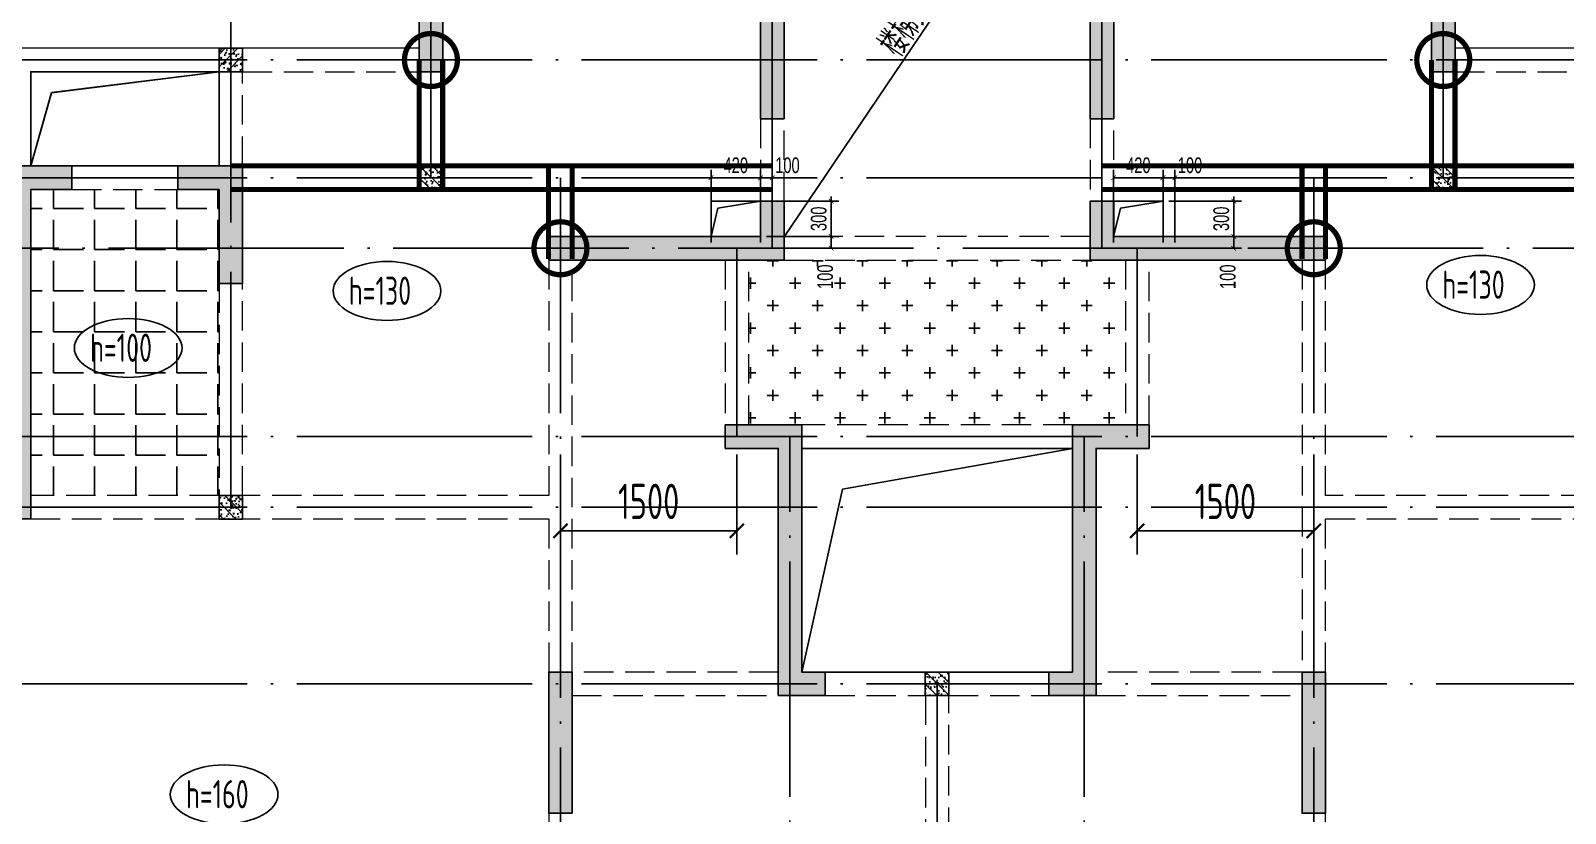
# Model space of a CAD drawing. Extents: x -668857 to 185752, y -270966 to 286822.
# Drawn here: x -175291 to -162254, y 129991 to 136640 of the extents above; entities that cross this region are included whole.
import ezdxf

# ---------------------------------------------------------------- set-up
doc = ezdxf.new("R2010")
doc.units = 0
doc.header["$LTSCALE"] = 1000
doc.linetypes.add('DASH', pattern=[0.35, 0.25, -0.1])
doc.linetypes.add('DOTE', pattern=[2.42, 2, -0.2, 0.02, -0.2])
doc.layers.get('0').update_dxf_attribs({"linetype": 'CONTINUOUS'})
doc.layers.get('DEFPOINTS').update_dxf_attribs({"linetype": 'CONTINUOUS'})
doc.layers.add('+公共字体', color=7, linetype='CONTINUOUS', lineweight=20)
for name, color, linetype in [('A-DOTE', 10, 'DOTE'), ('ROOF', 183, 'CONTINUOUS'), ('S-B板填充', 251, 'CONTINUOUS'), ('S-B板标注', 3, 'CONTINUOUS'), ('S-B板配筋号', 7, 'CONTINUOUS'), ('S-C承台编号', 6, 'CONTINUOUS'), ('S-D洞口', 4, 'CONTINUOUS'), ('S-D洞口标注', 3, 'CONTINUOUS'), ('S-L主梁线', 4, 'DASH'), ('S-Q墙填充', 252, 'CONTINUOUS'), ('S-Q墙实线', 6, 'CONTINUOUS'), ('S-Q墙标注', 3, 'CONTINUOUS'), ('S-板正筋', 2, 'CONTINUOUS'), ('S-构造柱', 212, 'CONTINUOUS')]:
    doc.layers.add(name, color=color, linetype=linetype)
doc.layers.add('配箍校核', color=34, linetype='CONTINUOUS', plot=False)
doc.styles.add('TSSD_REIN', font='tssdeng.shx', dxfattribs={"width": 0.7, "height": 300, "bigfont": 'tssdchn.shx'})
doc.styles.add('结构文字', font='zstxt.shx', dxfattribs={"width": 0.7, "bigfont": 'zshz.shx'})
doc.dimstyles.new('STRUCK', dxfattribs={"dimtxt": 400, "dimasz": 121, "dimexe": 200, "dimexo": 150, "dimgap": 115, "dimtad": 1, "dimdec": 0, "dimdsep": 46, "dimtxsty": '结构文字', "dimblk": 'ARCHTICK', "dimcen": 400, "dimclrd": 3, "dimclre": 3, "dimclrt": 7, "dimadec": 0, "dimazin": 0, "dimtfac": 1, "dimtdec": 0, "dimtix": 1, "dimtmove": 2, "dimatfit": 3, "dimldrblk": '_DIMX', "dimfxl": 1, "dimtolj": 1, "dimtzin": 0, "dimarcsym": 0})
doc.dimstyles.new('STRUCK30', dxfattribs={"dimscale": 0.33333, "dimtxt": 400, "dimasz": 121, "dimexe": 200, "dimexo": 150, "dimgap": 115, "dimtad": 1, "dimdec": 0, "dimdsep": 46, "dimtxsty": '结构文字', "dimblk": 'ARCHTICK', "dimcen": 400, "dimclrd": 3, "dimclre": 3, "dimclrt": 7, "dimadec": 0, "dimazin": 0, "dimtfac": 1, "dimtdec": 0, "dimtix": 1, "dimtmove": 2, "dimatfit": 3, "dimldrblk": '_DIMX', "dimfxl": 1, "dimtolj": 1, "dimtzin": 0, "dimarcsym": 0})

# ---------------------------------------------------------------- blocks, each defined once
blk = doc.blocks.new('20210726.16350016')
at = {"layer": 'A-DOTE'}
for p, q in [((36100, 10900), (36100, 21100)), ((37800, 13700), (37800, 21100)), ((40700, 13100.3), (40700, 21100)), ((43500, 13100.3), (43500, 21100)), ((46400, 13700), (46400, 21100)), ((55600, 14700), (3600, 14700)), ((55600, 13700), (3600, 13700)), ((38900.2, 13700), (38900, 3600)), ((45299.8, 13700), (45300, 3600)), ((3600, 13100.3), (55600, 13100.3)), ((40400, 11500), (40400, 13100)), ((43800, 11500), (43800, 13100)), ((55600, 11500), (3600, 11500)), ((40850, 3600), (40850, 11500)), ((43350, 3600), (43350, 11500)), ((55600, 10900), (3600, 10900)), ((55600, 9400), (3600, 9400)), ((42100, 9400), (42100, 3600))]:
    blk.add_line(p, q, dxfattribs=at)
blk = doc.blocks.new('_ArchTick')
at = {"color": 0, "linetype": 'ByBlock', "const_width": 0.15}
blk.add_lwpolyline([(-0.5, -0.5), (0.5, 0.5)], dxfattribs=at)
blk = doc.blocks.new('*D2879')
at = {"layer": 'DEFPOINTS', "color": 0, "transparency": 16777216}
for p in [(-165671, 135192), (-165071, 135192), (-165671, 134892)]:
    blk.add_point(p, dxfattribs=at)
at = {"layer": 'S-D洞口标注', "color": 3, "lineweight": -2, "transparency": 16777216}
for p, q in [((-165071, 135192), (-165071, 135232)), ((-165621, 135192), (-165004, 135192)), ((-165071, 134892), (-165071, 135192)), ((-165621, 134892), (-165004, 134892)), ((-165071, 134892), (-165071, 134851))]:
    blk.add_line(p, q, dxfattribs=at)
at = {"layer": 'S-D洞口标注', "color": 3, "lineweight": -2, "transparency": 16777216, "xscale": 40.33293, "yscale": 40.33293, "zscale": 40.33293}
for p, rotation in [((-165071, 135192), 270), ((-165071, 134892), 90)]:
    blk.add_blockref('_ArchTick', p, dxfattribs=dict(at, rotation=rotation))
at = {"layer": 'S-D洞口标注', "color": 7, "transparency": 16777216, "insert": (-165176, 135042), "char_height": 133.3, "attachment_point": 5, "rotation": 90, "style": '结构文字'}
blk.add_mtext('\\A1;300', dxfattribs=at)
blk = doc.blocks.new('_DIMX')
blk.add_line((-150, 0), (150, 0))
at = {"const_width": 50}
blk.add_lwpolyline([(-70, -70), (70, 70)], dxfattribs=at)
blk = doc.blocks.new('*D2880')
at = {"layer": 'DEFPOINTS', "color": 0, "transparency": 16777216}
for p in [(-165671, 135391), (-166091, 134791), (-165671, 134792)]:
    blk.add_point(p, dxfattribs=at)
at = {"layer": 'S-D洞口标注', "color": 3, "lineweight": -2, "transparency": 16777216}
for p, q in [((-166091, 134841), (-166091, 135458)), ((-165671, 134842), (-165671, 135458)), ((-166091, 135391), (-165671, 135391))]:
    blk.add_line(p, q, dxfattribs=at)
at = {"layer": 'S-D洞口标注', "color": 3, "lineweight": -2, "transparency": 16777216, "xscale": 40.33293, "yscale": 40.33293, "zscale": 40.33293, "rotation": 180}
blk.add_blockref('_ArchTick', (-166091, 135391), dxfattribs=at)
at = {"layer": 'S-D洞口标注', "color": 3, "lineweight": -2, "transparency": 16777216, "xscale": 40.33293, "yscale": 40.33293, "zscale": 40.33293}
blk.add_blockref('_ArchTick', (-165671, 135391), dxfattribs=at)
at = {"layer": 'S-D洞口标注', "color": 7, "transparency": 16777216, "insert": (-165881, 135496), "char_height": 133.3, "attachment_point": 5, "style": '结构文字'}
blk.add_mtext('\\A1;420', dxfattribs=at)
blk = doc.blocks.new('*D2881')
at = {"layer": 'DEFPOINTS', "color": 0, "transparency": 16777216}
for p in [(-165571, 135391), (-165671, 134792), (-165571, 134792)]:
    blk.add_point(p, dxfattribs=at)
at = {"layer": 'S-D洞口标注', "color": 3, "lineweight": -2, "transparency": 16777216}
for p, q in [((-165671, 134842), (-165671, 135458)), ((-165571, 134842), (-165571, 135458)), ((-165671, 135391), (-165571, 135391))]:
    blk.add_line(p, q, dxfattribs=at)
at = {"layer": 'S-D洞口标注', "color": 3, "lineweight": -2, "transparency": 16777216, "xscale": 40.33293, "yscale": 40.33293, "zscale": 40.33293, "rotation": 180}
blk.add_blockref('_ArchTick', (-165671, 135391), dxfattribs=at)
at = {"layer": 'S-D洞口标注', "color": 3, "lineweight": -2, "transparency": 16777216, "xscale": 40.33293, "yscale": 40.33293, "zscale": 40.33293}
blk.add_blockref('_ArchTick', (-165571, 135391), dxfattribs=at)
at = {"layer": 'S-D洞口标注', "color": 7, "transparency": 16777216, "insert": (-165442, 135496), "char_height": 133.3, "attachment_point": 5, "style": '结构文字'}
blk.add_mtext('\\A1;100', dxfattribs=at)
blk = doc.blocks.new('*D2882')
at = {"layer": 'DEFPOINTS', "color": 0, "transparency": 16777216}
for p in [(-165671, 134892), (-165071, 134892), (-165671, 134792)]:
    blk.add_point(p, dxfattribs=at)
at = {"layer": 'S-D洞口标注', "color": 3, "lineweight": -2, "transparency": 16777216}
for p, q in [((-165621, 134892), (-165004, 134892)), ((-165071, 134792), (-165071, 134892)), ((-165621, 134792), (-165004, 134792))]:
    blk.add_line(p, q, dxfattribs=at)
at = {"layer": 'S-D洞口标注', "color": 3, "lineweight": -2, "transparency": 16777216, "xscale": 40.33293, "yscale": 40.33293, "zscale": 40.33293}
for p, rotation in [((-165071, 134892), 90), ((-165071, 134792), 270)]:
    blk.add_blockref('_ArchTick', p, dxfattribs=dict(at, rotation=rotation))
at = {"layer": 'S-D洞口标注', "color": 7, "transparency": 16777216, "insert": (-165121, 134550), "char_height": 133.3, "attachment_point": 5, "rotation": 90, "style": '结构文字'}
blk.add_mtext('\\A1;100', dxfattribs=at)
blk = doc.blocks.new('*D2883')
at = {"layer": 'DEFPOINTS', "color": 0, "transparency": 16777216}
for p in [(-169091, 135192), (-168491, 135192), (-169091, 134892)]:
    blk.add_point(p, dxfattribs=at)
at = {"layer": 'S-D洞口标注', "color": 3, "lineweight": -2, "transparency": 16777216}
for p, q in [((-168491, 135192), (-168491, 135232)), ((-169041, 135192), (-168424, 135192)), ((-168491, 134892), (-168491, 135192)), ((-169041, 134892), (-168424, 134892)), ((-168491, 134892), (-168491, 134851))]:
    blk.add_line(p, q, dxfattribs=at)
at = {"layer": 'S-D洞口标注', "color": 3, "lineweight": -2, "transparency": 16777216, "xscale": 40.33293, "yscale": 40.33293, "zscale": 40.33293}
for p, rotation in [((-168491, 135192), 270), ((-168491, 134892), 90)]:
    blk.add_blockref('_ArchTick', p, dxfattribs=dict(at, rotation=rotation))
at = {"layer": 'S-D洞口标注', "color": 7, "transparency": 16777216, "insert": (-168596, 135042), "char_height": 133.3, "attachment_point": 5, "rotation": 90, "style": '结构文字'}
blk.add_mtext('\\A1;300', dxfattribs=at)
blk = doc.blocks.new('*D2884')
at = {"layer": 'DEFPOINTS', "color": 0, "transparency": 16777216}
for p in [(-169091, 135391), (-169511, 134791), (-169091, 134792)]:
    blk.add_point(p, dxfattribs=at)
at = {"layer": 'S-D洞口标注', "color": 3, "lineweight": -2, "transparency": 16777216}
for p, q in [((-169511, 134841), (-169511, 135458)), ((-169091, 134842), (-169091, 135458)), ((-169511, 135391), (-169091, 135391))]:
    blk.add_line(p, q, dxfattribs=at)
at = {"layer": 'S-D洞口标注', "color": 3, "lineweight": -2, "transparency": 16777216, "xscale": 40.33293, "yscale": 40.33293, "zscale": 40.33293, "rotation": 180}
blk.add_blockref('_ArchTick', (-169511, 135391), dxfattribs=at)
at = {"layer": 'S-D洞口标注', "color": 3, "lineweight": -2, "transparency": 16777216, "xscale": 40.33293, "yscale": 40.33293, "zscale": 40.33293}
blk.add_blockref('_ArchTick', (-169091, 135391), dxfattribs=at)
at = {"layer": 'S-D洞口标注', "color": 7, "transparency": 16777216, "insert": (-169301, 135496), "char_height": 133.3, "attachment_point": 5, "style": '结构文字'}
blk.add_mtext('\\A1;420', dxfattribs=at)
blk = doc.blocks.new('*D2885')
at = {"layer": 'DEFPOINTS', "color": 0, "transparency": 16777216}
for p in [(-168991, 135391), (-169091, 134792), (-168991, 134792)]:
    blk.add_point(p, dxfattribs=at)
at = {"layer": 'S-D洞口标注', "color": 3, "lineweight": -2, "transparency": 16777216}
for p, q in [((-169091, 134842), (-169091, 135458)), ((-168991, 134842), (-168991, 135458)), ((-169091, 135391), (-168991, 135391))]:
    blk.add_line(p, q, dxfattribs=at)
at = {"layer": 'S-D洞口标注', "color": 3, "lineweight": -2, "transparency": 16777216, "xscale": 40.33293, "yscale": 40.33293, "zscale": 40.33293, "rotation": 180}
blk.add_blockref('_ArchTick', (-169091, 135391), dxfattribs=at)
at = {"layer": 'S-D洞口标注', "color": 3, "lineweight": -2, "transparency": 16777216, "xscale": 40.33293, "yscale": 40.33293, "zscale": 40.33293}
blk.add_blockref('_ArchTick', (-168991, 135391), dxfattribs=at)
at = {"layer": 'S-D洞口标注', "color": 7, "transparency": 16777216, "insert": (-168862, 135496), "char_height": 133.3, "attachment_point": 5, "style": '结构文字'}
blk.add_mtext('\\A1;100', dxfattribs=at)
blk = doc.blocks.new('*D2886')
at = {"layer": 'DEFPOINTS', "color": 0, "transparency": 16777216}
for p in [(-169091, 134892), (-168491, 134892), (-169091, 134792)]:
    blk.add_point(p, dxfattribs=at)
at = {"layer": 'S-D洞口标注', "color": 3, "lineweight": -2, "transparency": 16777216}
for p, q in [((-169041, 134892), (-168424, 134892)), ((-168491, 134792), (-168491, 134892)), ((-169041, 134792), (-168424, 134792))]:
    blk.add_line(p, q, dxfattribs=at)
at = {"layer": 'S-D洞口标注', "color": 3, "lineweight": -2, "transparency": 16777216, "xscale": 40.33293, "yscale": 40.33293, "zscale": 40.33293}
for p, rotation in [((-168491, 134892), 90), ((-168491, 134792), 270)]:
    blk.add_blockref('_ArchTick', p, dxfattribs=dict(at, rotation=rotation))
at = {"layer": 'S-D洞口标注', "color": 7, "transparency": 16777216, "insert": (-168541, 134550), "char_height": 133.3, "attachment_point": 5, "rotation": 90, "style": '结构文字'}
blk.add_mtext('\\A1;100', dxfattribs=at)
blk = doc.blocks.new('20210803.22403995')
at = {"layer": '+公共字体', "color": 2, "const_width": 45}
for points in [[(-831038, -168387, 1), (-831038, -167937, 1), (-831038, -168387, -1)], [(-822438, -168387, 1), (-822438, -167937, 1), (-822438, -168387, -1)], [(-829938, -169986, 1), (-829938, -169536, 1), (-829938, -169986, -1)], [(-823538, -169986, 1), (-823538, -169536, 1), (-823538, -169986, -1)]]:
    blk.add_lwpolyline(points, format="xyb", dxfattribs=at)
blk = doc.blocks.new('20210807.15313138')
at = {"layer": 'S-Q墙填充'}
h = blk.add_hatch(color=252, dxfattribs=at)
h.dxf.hatch_style = 1
h.paths.add_polyline_path([(97216, 67840), (97216, 68190), (97016, 68190), (97016, 67940), (96216, 67940), (96216, 67740), (97016, 67740), (97016, 66540), (97216, 66540)])
h = blk.add_hatch(color=252, dxfattribs=at)
h.dxf.hatch_style = 1
h.paths.add_polyline_path([(99816, 67840), (99816, 66540), (100016, 66540), (100016, 67740), (100815, 67740), (100815, 67940), (100016, 67940), (100016, 68190), (99816, 68190)])
h = blk.add_hatch(color=252, dxfattribs=at)
h.dxf.hatch_style = 1
h.paths.add_polyline_path([(94316, 67740), (94716, 67740), (94716, 67940), (94116, 67940), (94116, 66940), (94316, 66940)])
h = blk.add_hatch(color=252, dxfattribs=at)
h.dxf.hatch_style = 1
h.paths.add_polyline_path([(102916, 67940), (102316, 67940), (102316, 67740), (102716, 67740), (102716, 66940), (102916, 66940)])
h = blk.add_hatch(color=252, dxfattribs=at)
h.dxf.hatch_style = 1
h.paths.add_polyline_path([(90816, 63140), (90816, 65940), (91166, 65940), (91166, 66140), (90616, 66140), (90616, 63140)])
h = blk.add_hatch(color=252, dxfattribs=at)
h.dxf.hatch_style = 1
h.paths.add_polyline_path([(92066, 65940), (92416, 65940), (92416, 65140), (92616, 65140), (92616, 66140), (92066, 66140)])
h = blk.add_hatch(color=252, dxfattribs=at)
h.dxf.hatch_style = 1
h.paths.add_polyline_path([(95216, 65340), (96816, 65340), (97216, 65340), (97216, 65840), (97016, 65840), (97016, 65540), (96816, 65540), (95216, 65540)])
h = blk.add_hatch(color=252, dxfattribs=at)
h.dxf.hatch_style = 1
h.paths.add_polyline_path([(100016, 65540), (100016, 65840), (99816, 65840), (99816, 65340), (100216, 65340), (101816, 65340), (101816, 65540), (100216, 65540)])
h = blk.add_hatch(color=252, dxfattribs=at)
h.dxf.hatch_style = 1
h.paths.add_polyline_path([(97166, 61640), (97566, 61640), (97566, 61840), (97366, 61840), (97366, 63240), (97366, 63940), (96716, 63940), (96716, 63740), (97166, 63740), (97166, 63240)])
h = blk.add_hatch(color=252, dxfattribs=at)
h.dxf.hatch_style = 1
h.paths.add_polyline_path([(99666, 61840), (99466, 61840), (99466, 61640), (99866, 61640), (99866, 63240), (99866, 63740), (100316, 63740), (100316, 63940), (99666, 63940), (99666, 63240)])
h = blk.add_hatch(color=252, dxfattribs=at)
h.dxf.hatch_style = 1
h.paths.add_polyline_path([(95416, 60640), (95416, 61840), (95216, 61840), (95216, 60640)])
h = blk.add_hatch(color=252, dxfattribs=at)
h.dxf.hatch_style = 1
h.paths.add_polyline_path([(101816, 60640), (101816, 61840), (101616, 61840), (101616, 60640)])
at = {"layer": 'S-D洞口', "color": 5}
for points in [[(90816, 66140), (92416, 66140), (92416, 66940), (90816, 66940), (90816, 66140), (90993, 66762), (92416, 66940)], [(97366, 61840), (99666, 61840), (99666, 63740), (97366, 63740), (97366, 61840), (97712, 63393), (99666, 63740)]]:
    blk.add_lwpolyline(points, dxfattribs=at)
at = {"layer": 'S-L主梁线', "linetype": 'ByBlock', "lineweight": 18}
for p, q in [((92516, 67140), (90716, 67140)), ((94116, 67140), (92516, 67140)), ((104516, 67140), (102916, 67140)), ((90816, 66940), (92416, 66940)), ((90816, 66140), (90816, 66940)), ((92416, 66940), (92416, 66140)), ((92066, 66140), (91166, 66140)), ((97366, 63740), (99666, 63740)), ((98516, 61840), (97566, 61840)), ((99466, 61840), (98516, 61840))]:
    blk.add_line(p, q, dxfattribs=at)
at = {"layer": 'S-L主梁线', "linetype": 'DASH', "lineweight": 18}
for p, q in [((92616, 66940), (94116, 66940)), ((92616, 66140), (92616, 66940)), ((102916, 66940), (104416, 66940)), ((97016, 66540), (97016, 65840)), ((97216, 65840), (97216, 66540)), ((99816, 66540), (99816, 65840)), ((100016, 65840), (100016, 66540)), ((91166, 65940), (92066, 65940)), ((99816, 65540), (97216, 65540)), ((95216, 65340), (95216, 63340)), ((95416, 63240), (95416, 65340)), ((96716, 65340), (96716, 63940)), ((96916, 63940), (96916, 65340)), ((97216, 65340), (99816, 65340)), ((100116, 65340), (100116, 63940)), ((100316, 63940), (100316, 65340)), ((101616, 65340), (101616, 63240)), ((101816, 63340), (101816, 65340)), ((92416, 65140), (92416, 63340)), ((92616, 63340), (92616, 65140)), ((99666, 63940), (97366, 63940)), ((92416, 63340), (90816, 63340)), ((95216, 63340), (92616, 63340)), ((95416, 61840), (95416, 63240)), ((101616, 63240), (101616, 61840)), ((104416, 63340), (101816, 63340)), ((90816, 63140), (92516, 63140)), ((92516, 63140), (95216, 63140)), ((95216, 63140), (95216, 61840)), ((101816, 63140), (104516, 63140)), ((101816, 61840), (101816, 63140)), ((97166, 61840), (95416, 61840)), ((101616, 61840), (99866, 61840)), ((95416, 61640), (97166, 61640)), ((97566, 61640), (98416, 61640)), ((98416, 61640), (98416, 57640)), ((98616, 57640), (98616, 61640)), ((98616, 61640), (99466, 61640)), ((99866, 61640), (101616, 61640)), ((95216, 60640), (95216, 59090)), ((101816, 59090), (101816, 60640))]:
    blk.add_line(p, q, dxfattribs=at)
at = {"layer": 'S-Q墙实线'}
blk.add_lwpolyline([(97216, 67840), (97216, 68190), (97016, 68190), (97016, 67940), (96216, 67940), (96216, 67740), (97016, 67740), (97016, 66540), (97216, 66540), (97216, 67840)], dxfattribs=at)
for points in [[(99816, 67840), (99816, 66540), (100016, 66540), (100016, 67740), (100815, 67740), (100815, 67940), (100016, 67940), (100016, 68190), (99816, 68190)], [(94316, 67740), (94716, 67740), (94716, 67940), (94116, 67940), (94116, 66940), (94316, 66940)], [(102916, 67940), (102316, 67940), (102316, 67740), (102716, 67740), (102716, 66940), (102916, 66940)], [(90816, 63140), (90816, 65940), (91166, 65940), (91166, 66140), (90616, 66140), (90616, 63140)], [(92066, 65940), (92416, 65940), (92416, 65140), (92616, 65140), (92616, 66140), (92066, 66140)], [(95216, 65340), (96816, 65340), (97216, 65340), (97216, 65840), (97016, 65840), (97016, 65540), (96816, 65540), (95216, 65540)], [(100016, 65540), (100016, 65840), (99816, 65840), (99816, 65340), (100216, 65340), (101816, 65340), (101816, 65540), (100216, 65540)], [(97166, 61640), (97566, 61640), (97566, 61840), (97366, 61840), (97366, 63240), (97366, 63940), (96716, 63940), (96716, 63740), (97166, 63740), (97166, 63240)], [(99666, 61840), (99466, 61840), (99466, 61640), (99866, 61640), (99866, 63240), (99866, 63740), (100316, 63740), (100316, 63940), (99666, 63940), (99666, 63240)], [(95416, 60640), (95416, 61840), (95216, 61840), (95216, 60640)], [(101816, 60640), (101816, 61840), (101616, 61840), (101616, 60640)]]:
    blk.add_lwpolyline(points, close=True, dxfattribs=at)
blk = doc.blocks.new('20210730.02141516')
at = {"layer": 'S-构造柱'}
h = blk.add_hatch(dxfattribs=at)
h.set_pattern_fill('ARMORED', color=256, scale=15, angle=-90, style=0)
h.set_pattern_definition([(320, (-154189.41, 3278673.45), (-9.4128202, -107.5890274), [11.25, -123.75]), (265, (-154189.41, 3278673.45), (112.82882, 20.8127), [9, -99]), (10.4514, (-154190.19, 3278664.49), (103.4159313, -86.7764073), [9.5610285, -105.1713168]), (316.1842, (-154159.41, 3278673.45), (-24.827852, -160.0861573), [16.875, -185.625]), (6.6356, (-154161.48, 3278660.11), (146.117681, -140.199406), [14.341543, -157.75695]), (261.1842, (-154159.41, 3278673.45), (146.11779, -140.199292), [13.5, -148.5]), (291, (-154166.91, 3278658.45), (-60.3928336, -89.5360578), [11.25, -123.75]), (236, (-154166.91, 3278658.45), (108.7725068, -36.4972998), [9, -99]), (341.4514, (-154171.94, 3278650.99), (48.3795745, -126.0333943), [9.5610285, -105.1713168]), (307.5, (-154189.41, 3278673.454), (49.93407807, -1.8239783), [0, -97.8, 0, -100.5, 0, -99.375]), (277.5, (-154189.41, 3278673.454), (59.1617568, -39.4604306), [0, -57.3, 0, -95.55, 0, -37.875]), (237.5, (-154189.41, 3278706.904), (-3.38323076, -80.07336543), [0, -37.5, 0, -117, 0, -155.25]), (227.5, (-154189.41, 3278721.904), (15.0157473, -87.4779254), [0, -48.75, 0, -77.7, 0, -110.25]), (315, (-154189.41, 3278673.454), (53.0330086, 53.0330086), [])])
h.paths.add_polyline_path([(200, 200), (200, 0), (0, 0), (0, 200)])
blk.add_lwpolyline([(200, 200), (200, 0), (0, 0), (0, 200)], close=True, dxfattribs=at)
blk = doc.blocks.new('20210809.18285270')
at = {"layer": 'ROOF', "xscale": -1, "rotation": 4.61764226855621e-08}
blk.add_blockref('20210730.02141516', (31700, 10100), dxfattribs=at)
at = {"layer": 'ROOF', "rotation": 359.9999999538236}
for p in [(33200, 9100), (41800, 9100), (37500, 4800)]:
    blk.add_blockref('20210730.02141516', p, dxfattribs=at)
at = {"layer": 'ROOF'}
blk.add_blockref('20210730.02141516', (31500, 6300), dxfattribs=at)
blk = doc.blocks.new('*D2834')
at = {"layer": 'DEFPOINTS', "color": 0, "transparency": 16777216}
for p in [(-170790, 133191), (-169291, 133191), (-169291, 132391)]:
    blk.add_point(p, dxfattribs=at)
at = {"layer": 'S-Q墙标注', "color": 3, "lineweight": -2, "transparency": 16777216}
for p, q in [((-170790, 133041), (-170790, 132191)), ((-169291, 133041), (-169291, 132191)), ((-170790, 132391), (-169291, 132391))]:
    blk.add_line(p, q, dxfattribs=at)
at = {"layer": 'S-Q墙标注', "color": 3, "lineweight": -2, "transparency": 16777216, "xscale": 121, "yscale": 121, "zscale": 121, "rotation": 180}
blk.add_blockref('_ArchTick', (-170790, 132391), dxfattribs=at)
at = {"layer": 'S-Q墙标注', "color": 3, "lineweight": -2, "transparency": 16777216, "xscale": 121, "yscale": 121, "zscale": 121}
blk.add_blockref('_ArchTick', (-169291, 132391), dxfattribs=at)
at = {"layer": 'S-Q墙标注', "color": 7, "transparency": 16777216, "insert": (-170041, 132641), "char_height": 300, "attachment_point": 5, "style": 'TSSD_REIN'}
blk.add_mtext('\\A1;1500', dxfattribs=at)
blk = doc.blocks.new('*D2835')
at = {"layer": 'DEFPOINTS', "color": 0, "transparency": 16777216}
for p in [(-165891, 133191), (-164391, 133191), (-164391, 132391)]:
    blk.add_point(p, dxfattribs=at)
at = {"layer": 'S-Q墙标注', "color": 3, "lineweight": -2, "transparency": 16777216}
for p, q in [((-165891, 133041), (-165891, 132191)), ((-164391, 133041), (-164391, 132191)), ((-165891, 132391), (-164391, 132391))]:
    blk.add_line(p, q, dxfattribs=at)
at = {"layer": 'S-Q墙标注', "color": 3, "lineweight": -2, "transparency": 16777216, "xscale": 121, "yscale": 121, "zscale": 121, "rotation": 180}
blk.add_blockref('_ArchTick', (-165891, 132391), dxfattribs=at)
at = {"layer": 'S-Q墙标注', "color": 3, "lineweight": -2, "transparency": 16777216, "xscale": 121, "yscale": 121, "zscale": 121}
blk.add_blockref('_ArchTick', (-164391, 132391), dxfattribs=at)
at = {"layer": 'S-Q墙标注', "color": 7, "transparency": 16777216, "insert": (-165141, 132641), "char_height": 300, "attachment_point": 5, "style": 'TSSD_REIN'}
blk.add_mtext('\\A1;1500', dxfattribs=at)

msp = doc.modelspace()

# ---------------------------------------------------------------- hatches: boundary and pattern name
at = {"layer": 'S-B板填充'}
h = msp.add_hatch(dxfattribs=at)
h.set_pattern_fill('ANGLE', color=252, scale=50, style=0)
h.set_pattern_definition([(0, (-77656.72, -12952.44), (0, 349.25), [254, -95.25]), (90, (-77656.72, -12952.44), (-349.25, 2e-14), [254, -95.25])])
h.paths.add_polyline_path([(-175290.67, 135291.43), (-173690.65, 135291.43), (-173690.65, 132691.43), (-175290.67, 132691.43)])
h = msp.add_hatch(dxfattribs=at)
h.set_pattern_fill('CROSS', color=252, scale=30, style=0)
h.set_pattern_definition([(0, (-82356.71, -12952.44), (190.5, 190.5), [95.25, -285.75]), (90, (-82309.09, -13000.06), (-190.5, 190.5), [95.25, -285.75])])
h.paths.add_polyline_path([(-169190.72, 134691.7), (-165990.78, 134691.7), (-165990.78, 133291.43), (-169190.72, 133291.43)])

# ---------------------------------------------------------------- linework, layer by layer
at = {"layer": 'S-B板标注'}
for centre in [(-172263.73, 134429.07), (-162974.12, 134480.37), (-174462.19, 133944.51), (-173647.33, 130152.06)]:
    msp.add_ellipse(centre, major_axis=(-457.33, 0), ratio=0.54724159, dxfattribs=at)
at = {"layer": 'S-B板配筋号', "color": 1}
msp.add_lwpolyline([(-168890.21, 134889.94), (-166290.69, 138739.67)], dxfattribs=at)
at = {"layer": 'S-D洞口', "color": 5}
for points in [[(-175290.65, 135491.43), (-173690.65, 135491.43), (-173690.65, 136291.43), (-175290.65, 136291.43), (-175290.65, 135491.43), (-175112.88, 136113.65), (-173690.65, 136291.43)], [(-169510.65, 134891.71), (-169090.65, 134891.71), (-169090.65, 135191.71), (-169510.65, 135191.71), (-169510.65, 134891.71), (-169452.32, 135133.37), (-169090.65, 135191.71)], [(-166090.65, 134891.7), (-165670.65, 134891.7), (-165670.65, 135191.7), (-166090.65, 135191.7), (-166090.65, 134891.7), (-166032.32, 135133.37), (-165670.65, 135191.7)], [(-168740.65, 131191.43), (-166440.65, 131191.43), (-166440.65, 133091.43), (-168740.65, 133091.43), (-168740.65, 131191.43), (-168393.83, 132744.61), (-166440.65, 133091.43)]]:
    msp.add_lwpolyline(points, dxfattribs=at)
at = {"layer": 'S-板正筋', "color": 5, "linetype": 'DASH', "const_width": 42.86}
for points in [[(-171990.66, 136391.43), (-171990.67, 135291.43)], [(-171790.66, 136391.43), (-171790.67, 135291.43)], [(-163390.66, 136391.43), (-163390.66, 135291.43)], [(-163190.66, 136391.43), (-163190.66, 135291.43)], [(-168990.65, 135491.43), (-173590.67, 135491.43)], [(-170890.66, 134700.98), (-170890.66, 135491.43)], [(-170690.65, 134700.98), (-170690.65, 135491.43)], [(-166190.67, 135491.43), (-161590.66, 135491.43)], [(-164490.67, 134700.98), (-164490.67, 135491.43)], [(-164290.66, 134700.98), (-164290.66, 135491.43)], [(-168990.65, 135291.43), (-173590.67, 135291.43)], [(-166190.67, 135291.43), (-161590.66, 135291.43)]]:
    msp.add_lwpolyline(points, dxfattribs=at)

# ---------------------------------------------------------------- block references
at = {"layer": 'A-DOTE'}
msp.add_blockref('20210726.16350016', (-209690.65, 121691.38), dxfattribs=at)
at = {"layer": 'S-C承台编号'}
msp.add_blockref('20210803.22403995', (659147.48, 304552.96), dxfattribs=at)
at = {"layer": 'S-Q墙填充'}
msp.add_blockref('20210807.15313138', (-266106.29, 69351.89), dxfattribs=at)
at = {"layer": '配箍校核'}
msp.add_blockref('20210809.18285270', (-205190.67, 126191.27), dxfattribs=at)

# ---------------------------------------------------------------- texts
at = {"layer": 'S-B板标注', "color": 7, "style": 'TSSD_REIN', "width": 0.7}
for s, p in [('h=130', (-172588.42, 134310.92)), ('h=130', (-163298.8, 134362.23)), ('h=100', (-174786.88, 133826.37)), ('h=160', (-173972.02, 130033.91))]:
    msp.add_text(s, height=240, dxfattribs=at).set_placement(p)
at = {"layer": 'S-B板配筋号', "color": 1, "style": 'TSSD_REIN', "width": 0.7}
msp.add_text('楼梯另详', height=250, rotation=55.970982, dxfattribs=at).set_placement((-167900.51, 136396.07))

# ---------------------------------------------------------------- dimensions: what is measured, and where the dimension line sits
at = {"layer": 'S-D洞口标注'}
for base, p1, p2, picture, middle in [((-169090.65, 135391.11), (-169510.65, 134791.11), (-169090.65, 134791.71), '*D2884', (-169300.65, 135496.1)), ((-165670.65, 135391.1), (-166090.65, 134791.1), (-165670.65, 134791.7), '*D2880', (-165880.65, 135496.1))]:
    dim = msp.add_linear_dim(base=base, p1=p1, p2=p2, dimstyle='STRUCK30', dxfattribs=at)
    dim.commit()
    dim.dimension.update_dxf_attribs({"geometry": picture, "text_midpoint": middle})
for base, p1, p2, picture, middle in [((-168990.66, 135391.11), (-169090.65, 134791.71), (-168990.66, 134791.71), '*D2885', (-168861.78, 135496.1)), ((-165570.66, 135391.1), (-165670.65, 134791.7), (-165570.66, 134791.7), '*D2881', (-165441.77, 135496.1))]:
    dim = msp.add_linear_dim(base=base, p1=p1, p2=p2, dimstyle='STRUCK30', dxfattribs=at)
    dim.commit()
    dim.dimension.update_dxf_attribs({"geometry": picture, "text_midpoint": middle, "dimtype": 160})
for base, p1, p2, picture, middle in [((-168490.65, 135191.71), (-169090.65, 134891.71), (-169090.65, 135191.71), '*D2883', (-168595.65, 135041.71)), ((-165070.65, 135191.7), (-165670.65, 134891.7), (-165670.65, 135191.7), '*D2879', (-165175.65, 135041.7))]:
    dim = msp.add_linear_dim(base=base, p1=p1, p2=p2, angle=90, dimstyle='STRUCK30', dxfattribs=at)
    dim.commit()
    dim.dimension.update_dxf_attribs({"geometry": picture, "text_midpoint": middle})
for base, p1, p2, picture, middle in [((-168490.65, 134891.71), (-169090.65, 134791.71), (-169090.65, 134891.71), '*D2886', (-168540.65, 134549.78)), ((-165070.65, 134891.7), (-165670.65, 134791.7), (-165670.65, 134891.7), '*D2882', (-165120.65, 134549.78))]:
    dim = msp.add_linear_dim(base=base, p1=p1, p2=p2, angle=90, dimstyle='STRUCK30', dxfattribs=at)
    dim.commit()
    dim.dimension.update_dxf_attribs({"geometry": picture, "text_midpoint": middle, "dimtype": 160})
at = {"layer": 'S-Q墙标注'}
for base, p1, p2, picture, middle in [((-169290.65, 132391.43), (-170790.48, 133191.43), (-169290.65, 133191.43), '*D2834', (-170040.57, 132641.43)), ((-164390.82, 132391.43), (-165890.65, 133191.43), (-164390.82, 133191.43), '*D2835', (-165140.74, 132641.43))]:
    dim = msp.add_linear_dim(base=base, p1=p1, p2=p2, dimstyle='STRUCK', override={"dimtxt": 300, "dimgap": 100, "dimtxsty": 'TSSD_REIN'}, dxfattribs=at)
    dim.commit()
    dim.dimension.update_dxf_attribs({"geometry": picture, "text_midpoint": middle})

doc.saveas('drawing.dxf')
